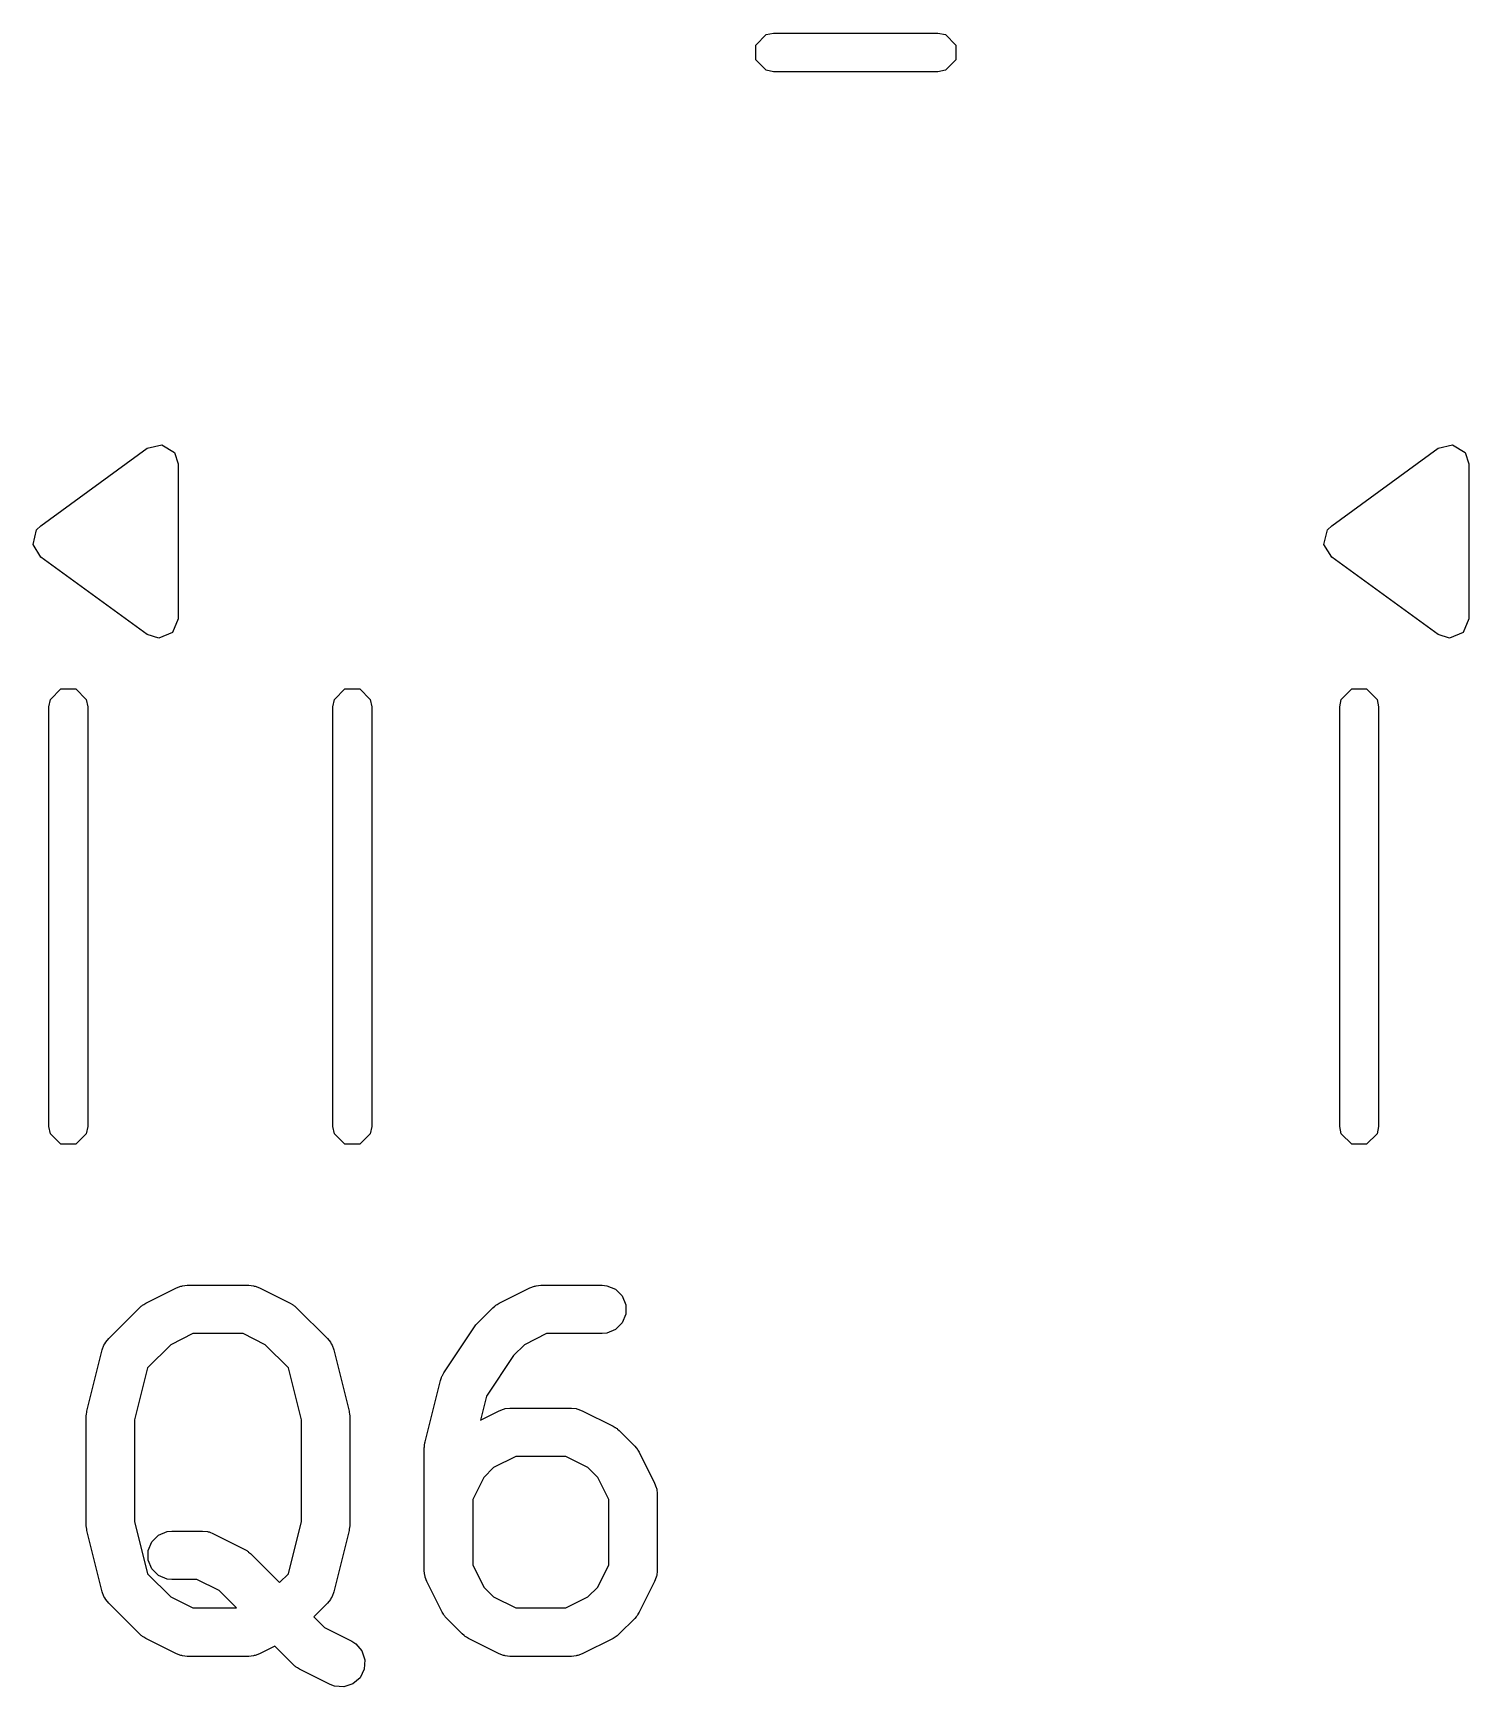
# Model space of a CAD drawing. Extents: x 34.8 to 94.5, y -157.8 to -74.1.
# Drawn here: x 67.7 to 72.15, y -109.12 to -104 of the extents above; entities that cross this region are included whole.
import ezdxf

# ---------------------------------------------------------------- set-up
doc = ezdxf.new("R2010")
doc.units = 0
doc.layers.add('BLACK', color=7, linetype='CONTINUOUS')

msp = doc.modelspace()

# ---------------------------------------------------------------- linework, layer by layer
at = {"layer": 'BLACK', "linetype": 'CONTINUOUS'}
for p, q in [((69.939843, -104.037039), (69.972315, -104.004567)), ((69.972315, -104.004567), (69.995276, -104)), ((69.995276, -104), (70.504724, -104)), ((70.504724, -104), (70.527685, -104.004567)), ((70.527685, -104.004567), (70.560157, -104.037039)), ((69.939843, -104.082961), (69.939843, -104.037039)), ((70.560157, -104.037039), (70.560157, -104.082961)), ((69.972315, -104.115433), (69.939843, -104.082961)), ((69.995276, -104.12), (69.972315, -104.115433)), ((70.504724, -104.12), (69.995276, -104.12)), ((70.527685, -104.115433), (70.504724, -104.12)), ((70.560157, -104.082961), (70.527685, -104.115433)), ((67.72471, -105.526476), (68.05471, -105.286476)), ((68.05471, -105.286476), (68.099358, -105.275734)), ((68.099358, -105.275734), (68.138524, -105.29971)), ((68.138524, -105.29971), (68.15, -105.335)), ((71.72471, -105.526476), (72.05471, -105.286476)), ((72.05471, -105.286476), (72.099358, -105.275734)), ((72.099358, -105.275734), (72.138524, -105.29971)), ((72.138524, -105.29971), (72.15, -105.335)), ((68.15, -105.335), (68.15, -105.815)), ((72.15, -105.335), (72.15, -105.815)), ((67.700734, -105.584358), (67.711476, -105.53971)), ((67.711476, -105.53971), (67.72471, -105.526476)), ((71.700734, -105.584358), (71.711476, -105.53971)), ((71.711476, -105.53971), (71.72471, -105.526476)), ((67.72471, -105.623524), (67.700734, -105.584358)), ((71.72471, -105.623524), (71.700734, -105.584358)), ((68.05471, -105.863524), (67.72471, -105.623524)), ((72.05471, -105.863524), (71.72471, -105.623524)), ((68.15, -105.815), (68.132426, -105.857426)), ((72.15, -105.815), (72.132426, -105.857426)), ((68.09, -105.875), (68.05471, -105.863524)), ((68.132426, -105.857426), (68.09, -105.875)), ((72.09, -105.875), (72.05471, -105.863524)), ((72.132426, -105.857426), (72.09, -105.875)), ((67.75, -106.0875), (67.754567, -106.064539)), ((67.754567, -106.064539), (67.787039, -106.032067)), ((67.787039, -106.032067), (67.832961, -106.032067)), ((67.832961, -106.032067), (67.865433, -106.064539)), ((67.865433, -106.064539), (67.87, -106.0875)), ((68.63, -106.0875), (68.634567, -106.064539)), ((68.634567, -106.064539), (68.667039, -106.032067)), ((68.667039, -106.032067), (68.712961, -106.032067)), ((68.712961, -106.032067), (68.745433, -106.064539)), ((68.745433, -106.064539), (68.75, -106.0875)), ((71.75, -106.0875), (71.754567, -106.064539)), ((71.754567, -106.064539), (71.787039, -106.032067)), ((71.787039, -106.032067), (71.832961, -106.032067)), ((71.832961, -106.032067), (71.865433, -106.064539)), ((71.865433, -106.064539), (71.87, -106.0875)), ((67.75, -106.7375), (67.75, -106.0875)), ((67.87, -106.0875), (67.87, -106.7375)), ((68.63, -106.7375), (68.63, -106.0875)), ((68.75, -106.0875), (68.75, -106.7375)), ((71.75, -106.7375), (71.75, -106.0875)), ((71.87, -106.0875), (71.87, -106.7375)), ((67.75, -107.3875), (67.75, -106.7375)), ((67.87, -106.7375), (67.87, -107.3875)), ((68.63, -107.3875), (68.63, -106.7375)), ((68.75, -106.7375), (68.75, -107.3875)), ((71.75, -107.3875), (71.75, -106.7375)), ((71.87, -106.7375), (71.87, -107.3875)), ((67.754567, -107.410461), (67.75, -107.3875)), ((67.87, -107.3875), (67.865433, -107.410461)), ((68.634567, -107.410461), (68.63, -107.3875)), ((68.75, -107.3875), (68.745433, -107.410461)), ((71.754567, -107.410461), (71.75, -107.3875)), ((71.87, -107.3875), (71.865433, -107.410461)), ((67.787039, -107.442933), (67.754567, -107.410461)), ((67.832961, -107.442933), (67.787039, -107.442933)), ((67.865433, -107.410461), (67.832961, -107.442933)), ((68.667039, -107.442933), (68.634567, -107.410461)), ((68.712961, -107.442933), (68.667039, -107.442933)), ((68.745433, -107.410461), (68.712961, -107.442933)), ((71.787039, -107.442933), (71.754567, -107.410461)), ((71.832961, -107.442933), (71.787039, -107.442933)), ((71.865433, -107.410461), (71.832961, -107.442933)), ((68.049792, -107.935356), (68.14503, -107.887737)), ((68.14503, -107.887737), (68.158761, -107.882482)), ((68.158761, -107.882482), (68.16145, -107.88229)), ((68.16145, -107.88229), (68.163939, -107.88126)), ((68.163939, -107.88126), (68.178571, -107.879819)), ((68.178571, -107.879819), (68.369047, -107.879819)), ((68.369047, -107.879819), (68.383679, -107.88126)), ((68.383679, -107.88126), (68.386168, -107.882291)), ((68.386168, -107.882291), (68.388856, -107.882482)), ((68.388856, -107.882482), (68.402588, -107.887737)), ((68.402588, -107.887737), (68.497826, -107.935356)), ((69.14503, -107.935356), (69.240268, -107.887737)), ((69.240268, -107.887737), (69.253999, -107.882482)), ((69.253999, -107.882482), (69.256688, -107.88229)), ((69.256688, -107.88229), (69.259177, -107.88126)), ((69.259177, -107.88126), (69.273809, -107.879819)), ((69.273809, -107.879819), (69.464285, -107.879819)), ((69.464285, -107.879819), (69.478917, -107.88126)), ((69.478917, -107.88126), (69.505953, -107.892459)), ((69.505953, -107.892459), (69.526645, -107.913151)), ((69.526645, -107.913151), (69.537844, -107.940187)), ((67.935062, -108.044643), (68.0303, -107.949405)), ((68.0303, -107.949405), (68.03605, -107.944684)), ((68.03605, -107.944684), (68.037349, -107.943188)), ((68.037349, -107.943188), (68.039603, -107.941768)), ((68.039603, -107.941768), (68.041665, -107.940077)), ((68.041665, -107.940077), (68.043497, -107.939318)), ((68.043497, -107.939318), (68.049792, -107.935356)), ((68.497826, -107.935356), (68.504125, -107.93932)), ((68.504125, -107.93932), (68.505953, -107.940078)), ((68.505953, -107.940078), (68.508009, -107.941766)), ((68.508009, -107.941766), (68.510269, -107.943188)), ((68.510269, -107.943188), (68.511568, -107.944686)), ((68.511568, -107.944686), (68.517318, -107.949405)), ((68.517318, -107.949405), (68.612556, -108.044643)), ((69.077919, -107.997024), (69.125538, -107.949405)), ((69.125538, -107.949405), (69.131287, -107.944686)), ((69.131287, -107.944686), (69.132587, -107.943188)), ((69.132587, -107.943188), (69.134846, -107.941766)), ((69.134846, -107.941766), (69.136903, -107.940078)), ((69.136903, -107.940078), (69.13873, -107.93932)), ((69.13873, -107.93932), (69.14503, -107.935356)), ((69.537844, -107.969451), (69.526645, -107.996487)), ((69.537844, -107.940187), (69.537844, -107.969451)), ((68.97331, -108.151311), (69.068548, -108.008454)), ((69.068548, -108.008454), (69.068582, -108.008411)), ((69.068582, -108.008411), (69.068592, -108.008389)), ((69.068592, -108.008389), (69.07308, -108.00292)), ((69.07308, -108.00292), (69.077864, -107.997079)), ((69.077864, -107.997079), (69.077885, -107.997064)), ((69.077885, -107.997064), (69.077919, -107.997024)), ((69.505953, -108.017179), (69.478917, -108.028378)), ((69.526645, -107.996487), (69.505953, -108.017179)), ((67.915334, -108.079486), (67.920281, -108.06564)), ((67.920281, -108.06564), (67.923601, -108.061158)), ((67.923601, -108.061158), (67.925735, -108.056008)), ((67.925735, -108.056008), (67.935062, -108.044643)), ((68.12776, -108.064077), (68.055817, -108.136019)), ((68.196276, -108.029819), (68.12776, -108.064077)), ((68.351342, -108.029819), (68.196276, -108.029819)), ((68.419858, -108.064077), (68.351342, -108.029819)), ((68.4918, -108.136019), (68.419858, -108.064077)), ((68.612556, -108.044643), (68.621884, -108.056008)), ((68.621884, -108.056008), (68.624018, -108.061161)), ((68.624018, -108.061161), (68.627337, -108.06564)), ((68.627337, -108.06564), (68.632284, -108.079486)), ((69.222998, -108.064077), (69.189236, -108.097838)), ((69.291514, -108.029819), (69.222998, -108.064077)), ((69.464285, -108.029819), (69.291514, -108.029819)), ((69.478917, -108.028378), (69.464285, -108.029819)), ((67.867715, -108.269962), (67.915334, -108.079486)), ((68.632284, -108.079486), (68.679903, -108.269962)), ((69.189236, -108.097838), (69.105324, -108.223707)), ((68.055817, -108.136019), (68.015476, -108.297386)), ((68.532142, -108.297386), (68.4918, -108.136019)), ((68.915334, -108.3652), (68.962953, -108.174724)), ((68.962953, -108.174724), (68.966033, -108.166101)), ((68.966033, -108.166101), (68.966393, -108.164285)), ((68.966393, -108.164285), (68.967271, -108.162637)), ((68.967271, -108.162637), (68.9679, -108.160878)), ((68.9679, -108.160878), (68.969003, -108.159389)), ((68.969003, -108.159389), (68.97331, -108.151311)), ((69.105324, -108.223707), (69.0868, -108.297804)), ((67.865565, -108.284506), (67.866374, -108.279032)), ((67.866374, -108.279032), (67.866917, -108.27352)), ((67.866917, -108.27352), (67.867339, -108.272498)), ((67.867339, -108.272498), (67.867715, -108.269962)), ((68.679903, -108.269962), (68.680278, -108.272498)), ((68.680278, -108.272498), (68.680701, -108.27352)), ((68.680701, -108.27352), (68.681243, -108.279032)), ((68.681243, -108.279032), (68.682053, -108.284506)), ((69.0868, -108.297804), (69.14503, -108.268689)), ((69.14503, -108.268689), (69.158761, -108.263434)), ((69.158761, -108.263434), (69.16145, -108.263242)), ((69.16145, -108.263242), (69.163939, -108.262212)), ((69.163939, -108.262212), (69.178571, -108.260771)), ((69.178571, -108.260771), (69.369047, -108.260771)), ((69.369047, -108.260771), (69.383679, -108.262212)), ((69.383679, -108.262212), (69.386168, -108.263243)), ((69.386168, -108.263243), (69.388856, -108.263434)), ((69.388856, -108.263434), (69.402588, -108.268689)), ((69.402588, -108.268689), (69.497826, -108.316308)), ((67.865476, -108.288152), (67.865727, -108.285598)), ((67.865476, -108.621485), (67.865476, -108.288152)), ((67.865727, -108.285598), (67.865565, -108.284506)), ((68.015476, -108.297386), (68.015476, -108.612251)), ((68.532142, -108.612251), (68.532142, -108.297386)), ((68.682053, -108.284506), (68.68189, -108.285598)), ((68.68189, -108.285598), (68.682142, -108.288152)), ((68.682142, -108.288152), (68.682142, -108.621485)), ((69.497826, -108.316308), (69.504125, -108.320272)), ((69.504125, -108.320272), (69.505953, -108.32103)), ((69.505953, -108.32103), (69.508009, -108.322718)), ((69.508009, -108.322718), (69.510269, -108.32414)), ((69.510269, -108.32414), (69.511568, -108.325638)), ((69.511568, -108.325638), (69.517318, -108.330357)), ((69.517318, -108.330357), (69.564937, -108.377976)), ((68.913095, -108.38339), (68.913346, -108.380836)), ((68.913184, -108.379744), (68.913993, -108.37427)), ((68.913346, -108.380836), (68.913184, -108.379744)), ((68.913993, -108.37427), (68.914536, -108.368758)), ((68.914536, -108.368758), (68.914958, -108.367736)), ((68.914958, -108.367736), (68.915334, -108.3652)), ((69.564937, -108.377976), (69.569655, -108.383725)), ((68.913095, -108.764342), (68.913095, -108.38339)), ((69.196276, -108.410771), (69.12776, -108.445029)), ((69.351342, -108.410771), (69.196276, -108.410771)), ((69.419858, -108.445029), (69.351342, -108.410771)), ((69.569655, -108.383725), (69.571154, -108.385025)), ((69.571154, -108.385025), (69.572575, -108.387284)), ((69.572575, -108.387284), (69.574264, -108.389341)), ((69.574264, -108.389341), (69.575021, -108.391168)), ((69.575021, -108.391168), (69.578986, -108.397468)), ((69.578986, -108.397468), (69.626605, -108.492706)), ((69.097353, -108.475436), (69.063095, -108.543952)), ((69.12776, -108.445029), (69.097353, -108.475436)), ((69.450265, -108.475436), (69.419858, -108.445029)), ((69.484523, -108.543952), (69.450265, -108.475436)), ((69.626605, -108.492706), (69.63186, -108.506437)), ((69.63186, -108.506437), (69.632051, -108.509126)), ((69.632051, -108.509126), (69.633082, -108.511615)), ((69.633082, -108.511615), (69.634523, -108.526247)), ((69.634523, -108.526247), (69.634523, -108.764342)), ((69.063095, -108.543952), (69.063095, -108.746637)), ((69.484523, -108.746637), (69.484523, -108.543952)), ((67.865727, -108.624038), (67.865476, -108.621485)), ((67.865565, -108.625131), (67.865727, -108.624038)), ((67.866374, -108.630604), (67.865565, -108.625131)), ((67.866917, -108.636117), (67.866374, -108.630604)), ((67.867339, -108.637138), (67.866917, -108.636117)), ((67.867715, -108.639675), (67.867339, -108.637138)), ((68.015476, -108.612251), (68.055817, -108.773617)), ((68.4918, -108.773617), (68.532142, -108.612251)), ((68.680278, -108.637138), (68.679903, -108.639675)), ((68.680701, -108.636117), (68.680278, -108.637138)), ((68.681243, -108.630604), (68.680701, -108.636117)), ((68.682053, -108.625131), (68.681243, -108.630604)), ((68.682142, -108.621485), (68.68189, -108.624038)), ((68.68189, -108.624038), (68.682053, -108.625131)), ((67.915334, -108.830151), (67.867715, -108.639675)), ((68.057393, -108.702091), (68.068592, -108.675055)), ((68.068592, -108.675055), (68.089284, -108.654363)), ((68.089284, -108.654363), (68.11632, -108.643164)), ((68.11632, -108.643164), (68.130952, -108.641723)), ((68.130952, -108.641723), (68.22619, -108.641723)), ((68.22619, -108.641723), (68.240822, -108.643164)), ((68.240822, -108.643164), (68.243311, -108.644195)), ((68.243311, -108.644195), (68.245999, -108.644386)), ((68.245999, -108.644386), (68.259731, -108.649641)), ((68.259731, -108.649641), (68.354969, -108.69726)), ((68.679903, -108.639675), (68.632284, -108.830151)), ((68.057393, -108.731355), (68.057393, -108.702091)), ((68.068592, -108.758391), (68.057393, -108.731355)), ((68.354969, -108.69726), (68.361268, -108.701224)), ((68.361268, -108.701224), (68.363096, -108.701982)), ((68.363096, -108.701982), (68.365152, -108.70367)), ((68.365152, -108.70367), (68.367412, -108.705092)), ((68.367412, -108.705092), (68.368711, -108.70659)), ((68.368711, -108.70659), (68.374461, -108.711309)), ((68.374461, -108.711309), (68.464284, -108.801133)), ((68.055817, -108.773617), (68.12776, -108.845561)), ((68.089284, -108.779083), (68.068592, -108.758391)), ((68.11632, -108.790282), (68.089284, -108.779083)), ((68.130952, -108.791723), (68.11632, -108.790282)), ((68.208485, -108.791723), (68.130952, -108.791723)), ((68.277, -108.82598), (68.208485, -108.791723)), ((68.464284, -108.801133), (68.4918, -108.773617)), ((68.914536, -108.778974), (68.913095, -108.764342)), ((68.915567, -108.781463), (68.914536, -108.778974)), ((68.915758, -108.784151), (68.915567, -108.781463)), ((68.921013, -108.797883), (68.915758, -108.784151)), ((69.063095, -108.746637), (69.097353, -108.815153)), ((69.450264, -108.815153), (69.484523, -108.746637)), ((69.63186, -108.784152), (69.626605, -108.797883)), ((69.632051, -108.781462), (69.63186, -108.784152)), ((69.633082, -108.778974), (69.632051, -108.781462)), ((69.634523, -108.764342), (69.633082, -108.778974)), ((67.920281, -108.843997), (67.915334, -108.830151)), ((68.330839, -108.879819), (68.277, -108.82598)), ((68.632284, -108.830151), (68.627337, -108.843997)), ((68.968632, -108.893121), (68.921013, -108.797883)), ((69.097353, -108.815153), (69.12776, -108.845561)), ((69.419857, -108.845561), (69.450264, -108.815153)), ((69.626605, -108.797883), (69.578986, -108.893121)), ((67.9236, -108.848476), (67.920281, -108.843997)), ((67.925734, -108.853628), (67.9236, -108.848476)), ((67.935062, -108.864994), (67.925734, -108.853628)), ((68.0303, -108.960233), (67.935062, -108.864994)), ((68.12776, -108.845561), (68.196276, -108.879819)), ((68.196276, -108.879819), (68.330839, -108.879819)), ((68.612557, -108.864993), (68.57035, -108.907199)), ((68.621884, -108.853628), (68.612557, -108.864993)), ((68.624017, -108.848476), (68.621884, -108.853628)), ((68.627337, -108.843997), (68.624017, -108.848476)), ((68.972595, -108.899417), (68.968632, -108.893121)), ((69.12776, -108.845561), (69.196276, -108.879819)), ((69.196276, -108.879819), (69.351342, -108.879819)), ((69.351342, -108.879819), (69.419857, -108.845561)), ((69.578986, -108.893121), (69.575022, -108.899417)), ((68.57035, -108.907199), (68.60395, -108.940799)), ((68.60395, -108.940799), (68.688302, -108.982975)), ((68.973353, -108.901247), (68.972595, -108.899417)), ((68.975042, -108.903305), (68.973353, -108.901247)), ((68.976464, -108.905564), (68.975042, -108.903305)), ((68.977962, -108.906863), (68.976464, -108.905564)), ((68.98268, -108.912612), (68.977962, -108.906863)), ((69.030299, -108.960232), (68.98268, -108.912612)), ((69.564937, -108.912613), (69.517319, -108.960232)), ((69.569655, -108.906863), (69.564937, -108.912613)), ((69.571154, -108.905564), (69.569655, -108.906863)), ((69.572575, -108.903305), (69.571154, -108.905564)), ((69.574265, -108.901247), (69.572575, -108.903305)), ((69.575022, -108.899417), (69.574265, -108.901247)), ((68.03605, -108.964953), (68.0303, -108.960233)), ((68.037349, -108.96645), (68.03605, -108.964953)), ((68.039603, -108.967869), (68.037349, -108.96645)), ((68.041665, -108.969561), (68.039603, -108.967869)), ((68.043497, -108.970319), (68.041665, -108.969561)), ((68.049792, -108.974282), (68.043497, -108.970319)), ((68.14503, -109.021901), (68.049792, -108.974282)), ((68.688302, -108.982975), (68.700745, -108.990807)), ((68.700745, -108.990807), (68.719918, -109.012915)), ((69.036048, -108.96495), (69.030299, -108.960232)), ((69.037349, -108.96645), (69.036048, -108.96495)), ((69.039608, -108.967872), (69.037349, -108.96645)), ((69.041665, -108.96956), (69.039608, -108.967872)), ((69.043492, -108.970317), (69.041665, -108.96956)), ((69.049792, -108.974282), (69.043492, -108.970317)), ((69.14503, -109.021901), (69.049792, -108.974282)), ((69.497826, -108.974282), (69.402588, -109.021901)), ((69.504125, -108.970317), (69.497826, -108.974282)), ((69.505953, -108.96956), (69.504125, -108.970317)), ((69.508009, -108.967872), (69.505953, -108.96956)), ((69.510269, -108.96645), (69.508009, -108.967872)), ((69.511569, -108.96495), (69.510269, -108.96645)), ((69.517319, -108.960232), (69.511569, -108.96495)), ((68.158761, -109.027156), (68.14503, -109.021901)), ((68.16145, -109.027347), (68.158761, -109.027156)), ((68.163939, -109.028378), (68.16145, -109.027347)), ((68.178571, -109.029819), (68.163939, -109.028378)), ((68.369047, -109.029819), (68.178571, -109.029819)), ((68.383679, -109.028378), (68.369047, -109.029819)), ((68.386168, -109.027346), (68.383679, -109.028378)), ((68.388856, -109.027156), (68.386168, -109.027346)), ((68.402588, -109.021901), (68.388856, -109.027156)), ((68.449476, -108.998457), (68.402588, -109.021901)), ((68.50649, -109.055471), (68.449476, -108.998457)), ((68.719918, -109.012915), (68.729172, -109.040676)), ((68.729172, -109.040676), (68.727098, -109.069866)), ((69.158761, -109.027156), (69.14503, -109.021901)), ((69.16145, -109.027347), (69.158761, -109.027156)), ((69.163939, -109.028378), (69.16145, -109.027347)), ((69.178571, -109.029819), (69.163939, -109.028378)), ((69.369047, -109.029819), (69.178571, -109.029819)), ((69.383679, -109.028378), (69.369047, -109.029819)), ((69.386168, -109.027346), (69.383679, -109.028378)), ((69.388856, -109.027156), (69.386168, -109.027346)), ((69.402588, -109.021901), (69.388856, -109.027156)), ((68.51224, -109.060191), (68.50649, -109.055471)), ((68.513539, -109.061688), (68.51224, -109.060191)), ((68.515793, -109.063107), (68.513539, -109.061688)), ((68.517855, -109.064799), (68.515793, -109.063107)), ((68.519687, -109.065557), (68.517855, -109.064799)), ((68.525982, -109.06952), (68.519687, -109.065557)), ((68.62122, -109.117139), (68.525982, -109.06952)), ((68.71401, -109.096041), (68.691903, -109.115214)), ((68.727098, -109.069866), (68.71401, -109.096041)), ((68.634951, -109.122394), (68.62122, -109.117139)), ((68.664141, -109.124468), (68.634951, -109.122394)), ((68.691903, -109.115214), (68.664141, -109.124468))]:
    msp.add_line(p, q, dxfattribs=at)

doc.saveas('drawing.dxf')
